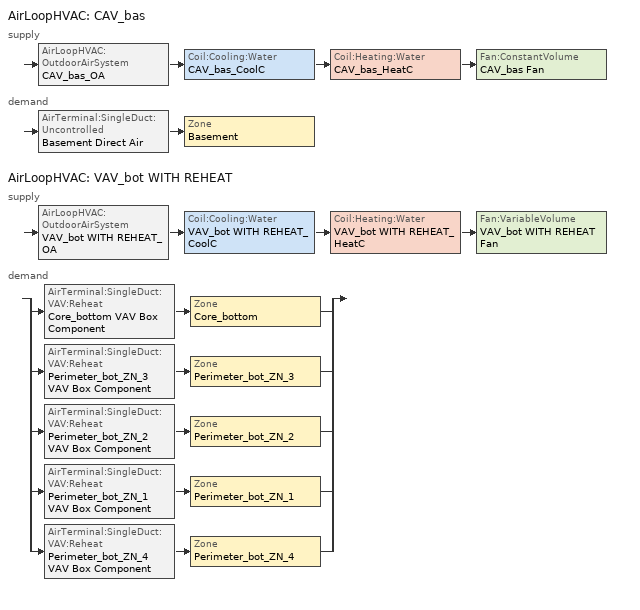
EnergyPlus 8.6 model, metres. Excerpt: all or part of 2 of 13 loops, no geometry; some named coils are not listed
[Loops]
AirLoopHVAC 'CAV_bas'
 supply: AirLoopHVAC:OutdoorAirSystem 'CAV_bas_OA' > Coil:Cooling:Water 'CAV_bas_CoolC' > Coil:Heating:Water 'CAV_bas_HeatC' > Fan:ConstantVolume 'CAV_bas Fan'
 demand: AirTerminal:SingleDuct:Uncontrolled 'Basement Direct Air' > Zone 'Basement'
AirLoopHVAC 'VAV_bot WITH REHEAT'
 supply: AirLoopHVAC:OutdoorAirSystem 'VAV_bot WITH REHEAT_OA' > Coil:Cooling:Water 'VAV_bot WITH REHEAT_CoolC' > Coil:Heating:Water 'VAV_bot WITH REHEAT_HeatC' > Fan:VariableVolume 'VAV_bot WITH REHEAT Fan'
 demand: split
  | AirTerminal:SingleDuct:VAV:Reheat 'Core_bottom VAV Box Component' > Zone 'Core_bottom'
  | AirTerminal:SingleDuct:VAV:Reheat 'Perimeter_bot_ZN_3 VAV Box Component' > Zone 'Perimeter_bot_ZN_3'
  | AirTerminal:SingleDuct:VAV:Reheat 'Perimeter_bot_ZN_2 VAV Box Component' > Zone 'Perimeter_bot_ZN_2'
  | AirTerminal:SingleDuct:VAV:Reheat 'Perimeter_bot_ZN_1 VAV Box Component' > Zone 'Perimeter_bot_ZN_1'
  | AirTerminal:SingleDuct:VAV:Reheat 'Perimeter_bot_ZN_4 VAV Box Component' > Zone 'Perimeter_bot_ZN_4'
[Sizing:Zone] Zone Cooling Design Supply Air Temperature Input Method=SupplyAirTemperature; Zone Cooling Design Supply Air Temperature {C}=12.8; Zone Heating Design Supply Air Temperature Input Method=SupplyAirTemperature; Zone Heating Design Supply Air Temperature {C}=40; Zone Cooling Design Supply Air Humidity Ratio {kgWater/kgDryAir}=0.007; Zone Heating Design Supply Air Humidity Ratio {kgWater/kgDryAir}=0.008; Zone Heating Sizing Factor=0; Zone Cooling Sizing Factor=0; Cooling Design Air Flow Method=DesignDay; Cooling Design Air Flow Rate {m3/s}=0; Cooling Minimum Air Flow {m3/s}=0; Cooling Minimum Air Flow Fraction=0; Heating Design Air Flow Method=DesignDay; Heating Design Air Flow Rate {m3/s}=0
Name | Design Specification Outdoor Air Object
Basement | SZ DSOA Basement
Core_bottom | SZ DSOA Core_bottom
Perimeter_bot_ZN_3 | SZ DSOA Perimeter_bot_ZN_3
Perimeter_bot_ZN_2 | SZ DSOA Perimeter_bot_ZN_2
Perimeter_bot_ZN_1 | SZ DSOA Perimeter_bot_ZN_1
Perimeter_bot_ZN_4 | SZ DSOA Perimeter_bot_ZN_4
[DesignSpecification:OutdoorAir] Outdoor Air Flow per Zone Floor Area {m3/s-m2}=0.000431773
Name | Outdoor Air Method | Outdoor Air Flow per Zone {m3/s} | Outdoor Air Flow per Person {m3/s-person}
SZ DSOA Basement; SZ DSOA Core_bottom; SZ DSOA Perimeter_bot_ZN_3; SZ DSOA Perimeter_bot_ZN_2; SZ DSOA Perimeter_bot_ZN_1; SZ DSOA Perimeter_bot_ZN_4 | Flow/Area | 0
CM DSOA Core_bottom; CM DSOA Perimeter_bot_ZN_1; CM DSOA Perimeter_bot_ZN_2; CM DSOA Perimeter_bot_ZN_3; CM DSOA Perimeter_bot_ZN_4 | Sum |  | 1e-08
[Sizing:System] Type of Load to Size On=Sensible; Preheat Design Temperature {C}=7; Preheat Design Humidity Ratio {kgWater/kgDryAir}=0.008; Precool Design Temperature {C}=12.8; Precool Design Humidity Ratio {kgWater/kgDryAir}=0.008; Central Cooling Design Supply Air Temperature {C}=12.8; Type of Zone Sum to Use=Coincident; 100% Outdoor Air in Cooling=No; 100% Outdoor Air in Heating=No; Central Cooling Design Supply Air Humidity Ratio {kgWater/kgDryAir}=0.007; Central Heating Design Supply Air Humidity Ratio {kgWater/kgDryAir}=0.008; Cooling Supply Air Flow Rate Method=DesignDay; Cooling Supply Air Flow Rate {m3/s}=0; Heating Supply Air Flow Rate Method=DesignDay; Heating Supply Air Flow Rate {m3/s}=0; System Outdoor Air Method=ZoneSum; Zone Maximum Outdoor Air Fraction=1; Cooling Design Capacity Method=CoolingDesignCapacity; Cooling Design Capacity {W}=autosize; Heating Design Capacity Method=HeatingDesignCapacity; Heating Design Capacity {W}=autosize; Central Cooling Capacity Control Method=OnOff
Name | Design Outdoor Air Flow Rate {m3/s} | Central Heating Maximum System Air Flow Ratio | Central Heating Design Supply Air Temperature {C}
CAV_bas | AUTOSIZE | 1 | 40
VAV_bot WITH REHEAT | 2.53804 | 0.3 | 12.8
[AirLoopHVAC] Design Supply Air Flow Rate {m3/s}=AUTOSIZE
CAV_bas; VAV_bot WITH REHEAT
[SetpointManager:SingleZone:Reheat]
CAV_bas SupAirTemp Manager: Control Variable=Temperature; Minimum Supply Air Temperature {C}=10; Maximum Supply Air Temperature {C}=50; Control Zone=Basement; Setpoint Node or NodeList=CAV_bas Supply Equipment Outlet Node
[SetpointManager:OutdoorAirReset]
VAV_bot Supply Air Temperature Manager: Control Variable=Temperature; Setpoint at Outdoor Low Temperature {C}=15.6; Outdoor Low Temperature {C}=10; Setpoint at Outdoor High Temperature {C}=12.8; Outdoor High Temperature {C}=21.1; Setpoint Node or NodeList=VAV_bot WITH REHEAT Supply Equipment Outlet Node
[SetpointManager:MixedAir] Control Variable=Temperature
Name | Setpoint Node or NodeList
CAV_bas_CoolC SAT Manager | CAV_bas_CoolC-CAV_HeatCNode
CAV_bas_HeatC SAT Manager | CAV_bas_HeatC-CAV_FanNode
CAV_bas_OAMixed Air Temp Manager | CAV_bas_OA-CAV_CoolCNode
VAV_bot WITH REHEAT_CoolC SAT Manager | VAV_bot WITH REHEAT_CoolC-VAV WITH REHEAT_HeatCNode
VAV_bot WITH REHEAT_HeatC SAT Manager | VAV_bot WITH REHEAT_HeatC-VAV WITH REHEAT FanNode
VAV_bot WITH REHEAT_OAMixed Air Temp Manager | VAV_bot WITH REHEAT_OA-VAV WITH REHEAT_CoolCNode
[Controller:WaterCoil] Control Variable=Temperature; Actuator Variable=FLOW; Maximum Actuated Flow {m3/s}=AUTOSIZE; Minimum Actuated Flow {m3/s}=0
Name | Action | Controller Convergence Tolerance {deltaC}
CAV_bas_CoolC_Controller; VAV_bot WITH REHEAT_CoolC_Controller | REVERSE
CAV_bas_HeatC_Controller; VAV_bot WITH REHEAT_HeatC_Controller | NORMAL | 0.0001
[Controller:OutdoorAir] Maximum Outdoor Air Flow Rate {m3/s}=AUTOSIZE; Economizer Control Type=DifferentialDryBulb; Economizer Control Action Type=ModulateFlow; Lockout Type=NoLockout; Minimum Limit Type=FixedMinimum; Minimum Outdoor Air Schedule=MinOA_MotorizedDamper_Sched
Name | Minimum Outdoor Air Flow Rate {m3/s} | Mechanical Ventilation Controller
CAV_bas_OA_Controller | AUTOSIZE
VAV_bot WITH REHEAT_OA_Controller | 0 | VAV_bot WITH REHEAT_DCV
[Controller:MechanicalVentilation]
VAV_bot WITH REHEAT_DCV: Availability Schedule=MinOA_MotorizedDamper_Sched; Demand Controlled Ventilation=Yes; System Outdoor Air Method=VentilationRateProcedure; Zone 1=Core_bottom; Design Specification Outdoor Air Object Name 1=CM DSOA Core_bottom; Design Specification Zone Air Distribution Object Name 1=CM DSZAD Core_bottom; Zone 2=Perimeter_bot_ZN_1; Design Specification Outdoor Air Object Name 2=CM DSOA Perimeter_bot_ZN_1; Design Specification Zone Air Distribution Object Name 2=CM DSZAD Perimeter_bot_ZN_1; Zone 3=Perimeter_bot_ZN_2; Design Specification Outdoor Air Object Name 3=CM DSOA Perimeter_bot_ZN_2; Design Specification Zone Air Distribution Object Name 3=CM DSZAD Perimeter_bot_ZN_2; Zone 4=Perimeter_bot_ZN_3; Design Specification Outdoor Air Object Name 4=CM DSOA Perimeter_bot_ZN_3; Design Specification Zone Air Distribution Object Name 4=CM DSZAD Perimeter_bot_ZN_3; Zone 5=Perimeter_bot_ZN_4; Design Specification Outdoor Air Object Name 5=CM DSOA Perimeter_bot_ZN_4; Design Specification Zone Air Distribution Object Name 5=CM DSZAD Perimeter_bot_ZN_4
[DesignSpecification:ZoneAirDistribution] Zone Air Distribution Effectiveness in Cooling Mode=1; Zone Air Distribution Effectiveness in Heating Mode=1
CM DSZAD Core_bottom; CM DSZAD Perimeter_bot_ZN_1; CM DSZAD Perimeter_bot_ZN_2; CM DSZAD Perimeter_bot_ZN_3; CM DSZAD Perimeter_bot_ZN_4
[Zone equipment]
Basement: Basement Direct Air
Core_bottom: Core_bottom VAV Box Component
Perimeter_bot_ZN_3: Perimeter_bot_ZN_3 VAV Box Component
Perimeter_bot_ZN_2: Perimeter_bot_ZN_2 VAV Box Component
Perimeter_bot_ZN_1: Perimeter_bot_ZN_1 VAV Box Component
Perimeter_bot_ZN_4: Perimeter_bot_ZN_4 VAV Box Component
[AirTerminal:SingleDuct:Uncontrolled]
Basement Direct Air: Availability Schedule=ALWAYS_ON; Maximum Air Flow Rate {m3/s}=AUTOSIZE
[AirTerminal:SingleDuct:VAV:Reheat] Availability Schedule=ALWAYS_ON; Maximum Air Flow Rate {m3/s}=AUTOSIZE; Zone Minimum Air Flow Input Method=Constant; Maximum Hot Water or Steam Flow Rate {m3/s}=AUTOSIZE; Minimum Hot Water or Steam Flow Rate {m3/s}=0; Convergence Tolerance=0.001; Damper Heating Action=ReverseWithLimits; Maximum Flow Fraction During Reheat=0.5; Maximum Reheat Air Temperature {C}=40
Name | Constant Minimum Air Flow Fraction | Reheat Coil
Core_bottom VAV Box Component | 0.309326 | Core_bottom VAV Box Reheat Coil
Perimeter_bot_ZN_3 VAV Box Component | 0.212324 | Perimeter_bot_ZN_3 VAV Box Reheat Coil
Perimeter_bot_ZN_2 VAV Box Component | 0.2 | Perimeter_bot_ZN_2 VAV Box Reheat Coil
Perimeter_bot_ZN_1 VAV Box Component | 0.2 | Perimeter_bot_ZN_1 VAV Box Reheat Coil
Perimeter_bot_ZN_4 VAV Box Component | 0.2 | Perimeter_bot_ZN_4 VAV Box Reheat Coil
[Coil:Cooling:Water] Availability Schedule=ALWAYS_ON; Design Water Flow Rate {m3/s}=AUTOSIZE; Design Air Flow Rate {m3/s}=AUTOSIZE; Design Inlet Water Temperature {C}=AUTOSIZE; Design Inlet Air Temperature {C}=AUTOSIZE; Design Outlet Air Temperature {C}=AUTOSIZE; Design Inlet Air Humidity Ratio {kgWater/kgDryAir}=AUTOSIZE; Design Outlet Air Humidity Ratio {kgWater/kgDryAir}=AUTOSIZE; Type of Analysis=SimpleAnalysis; Heat Exchanger Configuration=CrossFlow
CAV_bas_CoolC; VAV_bot WITH REHEAT_CoolC
[Coil:Heating:Water] Availability Schedule=ALWAYS_ON; U-Factor Times Area Value {W/K}=AUTOSIZE; Maximum Water Flow Rate {m3/s}=AUTOSIZE; Performance Input Method=UFactorTimesAreaAndDesignWaterFlowRate; Rated Capacity {W}=AUTOSIZE; Rated Inlet Water Temperature {C}=82.2; Rated Inlet Air Temperature {C}=12.8; Rated Outlet Water Temperature {C}=71.1; Rated Outlet Air Temperature {C}=40
CAV_bas_HeatC; VAV_bot WITH REHEAT_HeatC
[Fan:ConstantVolume]
CAV_bas Fan: Availability Schedule=HVACOperationSchd; Fan Total Efficiency=0.6006; Pressure Rise {Pa}=1018.41; Maximum Flow Rate {m3/s}=AUTOSIZE; Motor Efficiency=0.924; Motor In Airstream Fraction=1
[Fan:VariableVolume]
VAV_bot WITH REHEAT Fan: Availability Schedule=HVACOperationSchd; Fan Total Efficiency=0.61165; Pressure Rise {Pa}=1314.72; Maximum Flow Rate {m3/s}=AUTOSIZE; Fan Power Minimum Flow Rate Input Method=Fraction; Fan Power Minimum Flow Fraction=0.25; Motor Efficiency=0.941; Motor In Airstream Fraction=1; Fan Power Coefficient 1=0.0408; Fan Power Coefficient 2=0.088; Fan Power Coefficient 3=-0.0729; Fan Power Coefficient 4=0.9437; Fan Power Coefficient 5=0
[EnergyManagementSystem:Sensor]
Name | Output:Variable or Output:Meter Index Key | Output:Variable or Output:Meter
Basement_LSr | Basement | Zone Lights Electric Power
Basement_Occ_Sensor | Basement | People Occupant Count
Core_bottom_LSr | Core_bottom | Zone Lights Electric Power
Core_bottom_Occ_Sensor | Core_bottom | People Occupant Count
Perimeter_bot_ZN_3_LSr | Perimeter_bot_ZN_3 | Zone Lights Electric Power
Perimeter_bot_ZN_3_Occ_Sensor | Perimeter_bot_ZN_3 | People Occupant Count
Perimeter_bot_ZN_2_LSr | Perimeter_bot_ZN_2 | Zone Lights Electric Power
Perimeter_bot_ZN_2_Occ_Sensor | Perimeter_bot_ZN_2 | People Occupant Count
Perimeter_bot_ZN_1_LSr | Perimeter_bot_ZN_1 | Zone Lights Electric Power
Perimeter_bot_ZN_1_Occ_Sensor | Perimeter_bot_ZN_1 | People Occupant Count
Perimeter_bot_ZN_4_LSr | Perimeter_bot_ZN_4 | Zone Lights Electric Power
Perimeter_bot_ZN_4_Occ_Sensor | Perimeter_bot_ZN_4 | People Occupant Count
[EnergyManagementSystem:Program]
PlantPump_EMS_Program: IF ChillerPlantDemandLoad < 960597.825; SET Chiller2PumpStatus = 0; SET Chiller2Status = 0; SET Chiller2PumpFlow = 0; ELSE; SET Chiller2PumpStatus = 1; SET Chiller2Status = 1; SET Chiller2PumpFlow = Chiller2PumpDesignFlow; ENDIF
SET_Basement_Light_EMS_Program: SET Basement_LSr_IP=0.093*Basement_LSr/Basement_Area; IF (Basement_Occ_Sensor <= 0) && (Basement_LSr_IP >= 0.02); SET Basement_Light_Actuator = 0.02*Basement_Area/0.09290304; ELSE; SET Basement_Light_Actuator = NULL; ENDIF
SET_Core_bottom_Light_EMS_Program: SET Core_bottom_LSr_IP=0.093*Core_bottom_LSr/Core_bottom_Area; IF (Core_bottom_Occ_Sensor <= 0) && (Core_bottom_LSr_IP >= 0.02); SET Core_bottom_Light_Actuator = 0.02*Core_bottom_Area/0.09290304; ELSE; SET Core_bottom_Light_Actuator = NULL; ENDIF
SET_Core_mid_Light_EMS_Program: SET Core_mid_LSr_IP=0.093*Core_mid_LSr/Core_mid_Area; IF (Core_mid_Occ_Sensor <= 0) && (Core_mid_LSr_IP >= 0.02); SET Core_mid_Light_Actuator = 0.02*Core_mid_Area/0.09290304; ELSE; SET Core_mid_Light_Actuator = NULL; ENDIF
SET_Core_top_Light_EMS_Program: SET Core_top_LSr_IP=0.093*Core_top_LSr/Core_top_Area; IF (Core_top_Occ_Sensor <= 0) && (Core_top_LSr_IP >= 0.02); SET Core_top_Light_Actuator = 0.02*Core_top_Area/0.09290304; ELSE; SET Core_top_Light_Actuator = NULL; ENDIF
SET_Perimeter_bot_ZN_3_Light_EMS_Program: SET Perimeter_bot_ZN_3_LSr_IP=0.093*Perimeter_bot_ZN_3_LSr/Perimeter_bot_ZN_3_Area; IF (Perimeter_bot_ZN_3_Occ_Sensor <= 0) && (Perimeter_bot_ZN_3_LSr_IP >= 0.02); SET Perimeter_bot_ZN_3_Light_Actuator = 0.02*Perimeter_bot_ZN_3_Area/0.09290304; ELSE; SET Perimeter_bot_ZN_3_Light_Actuator = NULL; ENDIF
SET_Perimeter_bot_ZN_2_Light_EMS_Program: SET Perimeter_bot_ZN_2_LSr_IP=0.093*Perimeter_bot_ZN_2_LSr/Perimeter_bot_ZN_2_Area; IF (Perimeter_bot_ZN_2_Occ_Sensor <= 0) && (Perimeter_bot_ZN_2_LSr_IP >= 0.02); SET Perimeter_bot_ZN_2_Light_Actuator = 0.02*Perimeter_bot_ZN_2_Area/0.09290304; ELSE; SET Perimeter_bot_ZN_2_Light_Actuator = NULL; ENDIF
SET_Perimeter_bot_ZN_1_Light_EMS_Program: SET Perimeter_bot_ZN_1_LSr_IP=0.093*Perimeter_bot_ZN_1_LSr/Perimeter_bot_ZN_1_Area; IF (Perimeter_bot_ZN_1_Occ_Sensor <= 0) && (Perimeter_bot_ZN_1_LSr_IP >= 0.02); SET Perimeter_bot_ZN_1_Light_Actuator = 0.02*Perimeter_bot_ZN_1_Area/0.09290304; ELSE; SET Perimeter_bot_ZN_1_Light_Actuator = NULL; ENDIF
SET_Perimeter_bot_ZN_4_Light_EMS_Program: SET Perimeter_bot_ZN_4_LSr_IP=0.093*Perimeter_bot_ZN_4_LSr/Perimeter_bot_ZN_4_Area; IF (Perimeter_bot_ZN_4_Occ_Sensor <= 0) && (Perimeter_bot_ZN_4_LSr_IP >= 0.02); SET Perimeter_bot_ZN_4_Light_Actuator = 0.02*Perimeter_bot_ZN_4_Area/0.09290304; ELSE; SET Perimeter_bot_ZN_4_Light_Actuator = NULL; ENDIF
SET_Perimeter_mid_ZN_3_Light_EMS_Program: SET Perimeter_mid_ZN_3_LSr_IP=0.093*Perimeter_mid_ZN_3_LSr/Perimeter_mid_ZN_3_Area; IF (Perimeter_mid_ZN_3_Occ_Sensor <= 0) && (Perimeter_mid_ZN_3_LSr_IP >= 0.02); SET Perimeter_mid_ZN_3_Light_Actuator = 0.02*Perimeter_mid_ZN_3_Area/0.09290304; ELSE; SET Perimeter_mid_ZN_3_Light_Actuator = NULL; ENDIF
SET_Perimeter_mid_ZN_2_Light_EMS_Program: SET Perimeter_mid_ZN_2_LSr_IP=0.093*Perimeter_mid_ZN_2_LSr/Perimeter_mid_ZN_2_Area; IF (Perimeter_mid_ZN_2_Occ_Sensor <= 0) && (Perimeter_mid_ZN_2_LSr_IP >= 0.02); SET Perimeter_mid_ZN_2_Light_Actuator = 0.02*Perimeter_mid_ZN_2_Area/0.09290304; ELSE; SET Perimeter_mid_ZN_2_Light_Actuator = NULL; ENDIF
SET_Perimeter_mid_ZN_1_Light_EMS_Program: SET Perimeter_mid_ZN_1_LSr_IP=0.093*Perimeter_mid_ZN_1_LSr/Perimeter_mid_ZN_1_Area; IF (Perimeter_mid_ZN_1_Occ_Sensor <= 0) && (Perimeter_mid_ZN_1_LSr_IP >= 0.02); SET Perimeter_mid_ZN_1_Light_Actuator = 0.02*Perimeter_mid_ZN_1_Area/0.09290304; ELSE; SET Perimeter_mid_ZN_1_Light_Actuator = NULL; ENDIF
SET_Perimeter_mid_ZN_4_Light_EMS_Program: SET Perimeter_mid_ZN_4_LSr_IP=0.093*Perimeter_mid_ZN_4_LSr/Perimeter_mid_ZN_4_Area; IF (Perimeter_mid_ZN_4_Occ_Sensor <= 0) && (Perimeter_mid_ZN_4_LSr_IP >= 0.02); SET Perimeter_mid_ZN_4_Light_Actuator = 0.02*Perimeter_mid_ZN_4_Area/0.09290304; ELSE; SET Perimeter_mid_ZN_4_Light_Actuator = NULL; ENDIF
SET_Perimeter_top_ZN_3_Light_EMS_Program: SET Perimeter_top_ZN_3_LSr_IP=0.093*Perimeter_top_ZN_3_LSr/Perimeter_top_ZN_3_Area; IF (Perimeter_top_ZN_3_Occ_Sensor <= 0) && (Perimeter_top_ZN_3_LSr_IP >= 0.02); SET Perimeter_top_ZN_3_Light_Actuator = 0.02*Perimeter_top_ZN_3_Area/0.09290304; ELSE; SET Perimeter_top_ZN_3_Light_Actuator = NULL; ENDIF
SET_Perimeter_top_ZN_2_Light_EMS_Program: SET Perimeter_top_ZN_2_LSr_IP=0.093*Perimeter_top_ZN_2_LSr/Perimeter_top_ZN_2_Area; IF (Perimeter_top_ZN_2_Occ_Sensor <= 0) && (Perimeter_top_ZN_2_LSr_IP >= 0.02); SET Perimeter_top_ZN_2_Light_Actuator = 0.02*Perimeter_top_ZN_2_Area/0.09290304; ELSE; SET Perimeter_top_ZN_2_Light_Actuator = NULL; ENDIF
SET_Perimeter_top_ZN_1_Light_EMS_Program: SET Perimeter_top_ZN_1_LSr_IP=0.093*Perimeter_top_ZN_1_LSr/Perimeter_top_ZN_1_Area; IF (Perimeter_top_ZN_1_Occ_Sensor <= 0) && (Perimeter_top_ZN_1_LSr_IP >= 0.02); SET Perimeter_top_ZN_1_Light_Actuator = 0.02*Perimeter_top_ZN_1_Area/0.09290304; ELSE; SET Perimeter_top_ZN_1_Light_Actuator = NULL; ENDIF
SET_Perimeter_top_ZN_4_Light_EMS_Program: SET Perimeter_top_ZN_4_LSr_IP=0.093*Perimeter_top_ZN_4_LSr/Perimeter_top_ZN_4_Area; IF (Perimeter_top_ZN_4_Occ_Sensor <= 0) && (Perimeter_top_ZN_4_LSr_IP >= 0.02); SET Perimeter_top_ZN_4_Light_Actuator = 0.02*Perimeter_top_ZN_4_Area/0.09290304; ELSE; SET Perimeter_top_ZN_4_Light_Actuator = NULL; ENDIF
GetTimelagV: SET currentMinuteV = Minute; SET currentMonthV = Month; SET currentDayOfMonthV = DayOfMonth; Set currentHourV = Hour
[EnergyManagementSystem:GlobalVariable]
DataCenter_PreheatDeltaT
Wired_LTG
BoilerType; CapRated; EtRated; PLRx; Ecx; SkinLossRate
currentMinuteV
currentMonthV
currentDayOfMonthV
currentHourV
[EnergyManagementSystem:OutputVariable]
Name | EMS Variable | Type of Data in Variable | Update Frequency | Units
DataCenter_ExtraElecHeatC_Status | DataCenter_ExtraElecHeatC_Status | Averaged | SystemTimeStep
DataCenter_ExtraWaterHeatC_Status | DataCenter_ExtraWaterHeatC_Status | Averaged | SystemTimeStep
DataCenter_ExtraWaterHeatC_SP | DataCenter_ExtraWaterHeatC_SP | Averaged | SystemTimeStep
DataCenter_PreheatDeltaT | DataCenter_PreheatDeltaT | Averaged | SystemTimeStep
Wired_LTG | Wired_LTG | Summed | ZoneTimeStep | J
currentMinuteV | currentMinuteV | Averaged | SystemTimestep
currentHourV | currentHourV | Averaged | SystemTimestep
currentDayOfMonthV | currentDayOfMonthV | Averaged | SystemTimestep
currentMonthV | currentMonthV | Averaged | SystemTimestep
[EnergyManagementSystem:InternalVariable] Internal Data Type=Zone Floor Area
Name | Internal Data Index Key
Basement_Area | Basement
Core_bottom_Area | Core_bottom
Perimeter_bot_ZN_3_Area | Perimeter_bot_ZN_3
Perimeter_bot_ZN_2_Area | Perimeter_bot_ZN_2
Perimeter_bot_ZN_1_Area | Perimeter_bot_ZN_1
Perimeter_bot_ZN_4_Area | Perimeter_bot_ZN_4
[ElectricLoadCenter:Transformer]
Transformer 1: Availability Schedule=Always_On; Transformer Usage=PowerInFromGrid; Rated Capacity {VA}=500000; Phase=3; Conductor Material=Aluminum; Full Load Temperature Rise {C}=150; Fraction of Eddy Current Losses=0.1; Performance Input Method=NominalEfficiency; Nameplate Efficiency=0.991; Per Unit Load for Nameplate Efficiency=0.35; Reference Temperature for Nameplate Efficiency {C}=75; Consider Transformer Loss for Utility Cost=Yes; Meter 1=Wired_LTG_Electricity; Meter 2=Wired_Int_EQUIP
[ThermostatSetpoint:DualSetpoint] Heating Setpoint Temperature Schedule=HTGSETP_SCH_YES_OPTIMUM
Name | Cooling Setpoint Temperature Schedule
Basement_setpoint | Basement_CLGSETP_SCH_YES_OPTIMUM
Core_bottom_setpoint | Core_bottom_CLGSETP_SCH_YES_OPTIMUM
Perimeter_bot_ZN_3_setpoint | Perimeter_bot_ZN_3_CLGSETP_SCH_YES_OPTIMUM
Perimeter_bot_ZN_2_setpoint | Perimeter_bot_ZN_2_CLGSETP_SCH_YES_OPTIMUM
Perimeter_bot_ZN_1_setpoint | Perimeter_bot_ZN_1_CLGSETP_SCH_YES_OPTIMUM
Perimeter_bot_ZN_4_setpoint | Perimeter_bot_ZN_4_CLGSETP_SCH_YES_OPTIMUM
[ZoneControl:Thermostat] Control Type Schedule=Dual Zone Control Type Sched
Name | Name | Control
Basement_Thermostat | Basement | Basement_setpoint
Core_bottom_Thermostat | Core_bottom | Core_bottom_setpoint
Perimeter_bot_ZN_3_Thermostat | Perimeter_bot_ZN_3 | Perimeter_bot_ZN_3_setpoint
Perimeter_bot_ZN_2_Thermostat | Perimeter_bot_ZN_2 | Perimeter_bot_ZN_2_setpoint
Perimeter_bot_ZN_1_Thermostat | Perimeter_bot_ZN_1 | Perimeter_bot_ZN_1_setpoint
Perimeter_bot_ZN_4_Thermostat | Perimeter_bot_ZN_4 | Perimeter_bot_ZN_4_setpoint
[Schedule:Compact]
ALWAYS_ON: Through: 12/31, For: AllDays, Until: 24:00, 1
HVACOperationSchd: Through: 12/31, For: Weekdays SummerDesignDay, Until: 06:00, 0, Until: 22:00, 1, Until: 24:00, 0, For: Saturday WinterDesignDay, Until: 06:00, 0, Until: 18:00, 1, Until: 24:00, 0, For: Sunday Holidays AllOtherDays, Until: 24:00, 0
HTGSETP_SCH_YES_OPTIMUM: Through: 12/31, For: WinterDesignDay, Until: 05:00, 15.6, Until: 06:00, 17.6, Until: 07:00, 19.6, Until: 22:00, 21, Until: 24:00, 15.6, For: Weekdays, Until: 04:00, 15.6, Until: 05:00, 17.8, Until: 06:00, 20, Until: 22:00, 21, Until: 24:00, 15.6, For SummerDesignDay, Until: 24:00, 15.6, For: Saturday, Until: 04:00, 15.6, Until: 05:00, 17.8, Until: 06:00, 20, Until: 17:00, 21, Until: 24:00, 15.6, For: Sunday Holidays AllOtherDays, Until: 24:00, 15.6
MinOA_MotorizedDamper_Sched: Through: 12/31, For: Weekdays SummerDesignDay, Until: 07:00, 0, Until: 22:00, 1, Until: 24:00, 0, For: Saturday WinterDesignDay, Until: 07:00, 0, Until: 18:00, 1, Until: 24:00, 0, For: Sunday Holidays AllOtherDays, Until: 24:00, 0
Dual Zone Control Type Sched: Through: 12/31, For: AllDays, Until: 24:00, 4
Basement_CLGSETP_SCH_YES_OPTIMUM; Core_bottom_CLGSETP_SCH_YES_OPTIMUM; Perimeter_bot_ZN_3_CLGSETP_SCH_YES_OPTIMUM; Perimeter_bot_ZN_2_CLGSETP_SCH_YES_OPTIMUM; Perimeter_bot_ZN_1_CLGSETP_SCH_YES_OPTIMUM; Perimeter_bot_ZN_4_CLGSETP_SCH_YES_OPTIMUM: Through: 12/31, For: SummerDesignDay, Until: 05:00, 26.7, Until: 06:00, 25.7, Until: 07:00, 25, Until: 22:00, 24, Until: 24:00, 26.7, For: Weekdays, Until: 04:00, 26.7, Until: 05:00, 25.6, Until: 06:00, 25, Until: 22:00, 24, Until: 24:00, 26.7, For: Saturday, Until: 04:00, 26.7, Until: 05:00, 25.6, Until: 06:00, 25, Until: 17:00, 24, Until: 24:00, 26.7, For WinterDesignDay, Until: 24:00, 26.7, For: Sunday Holidays AllOtherDays, Until: 11:30, 26.7, Until: 24:00, 27.81
